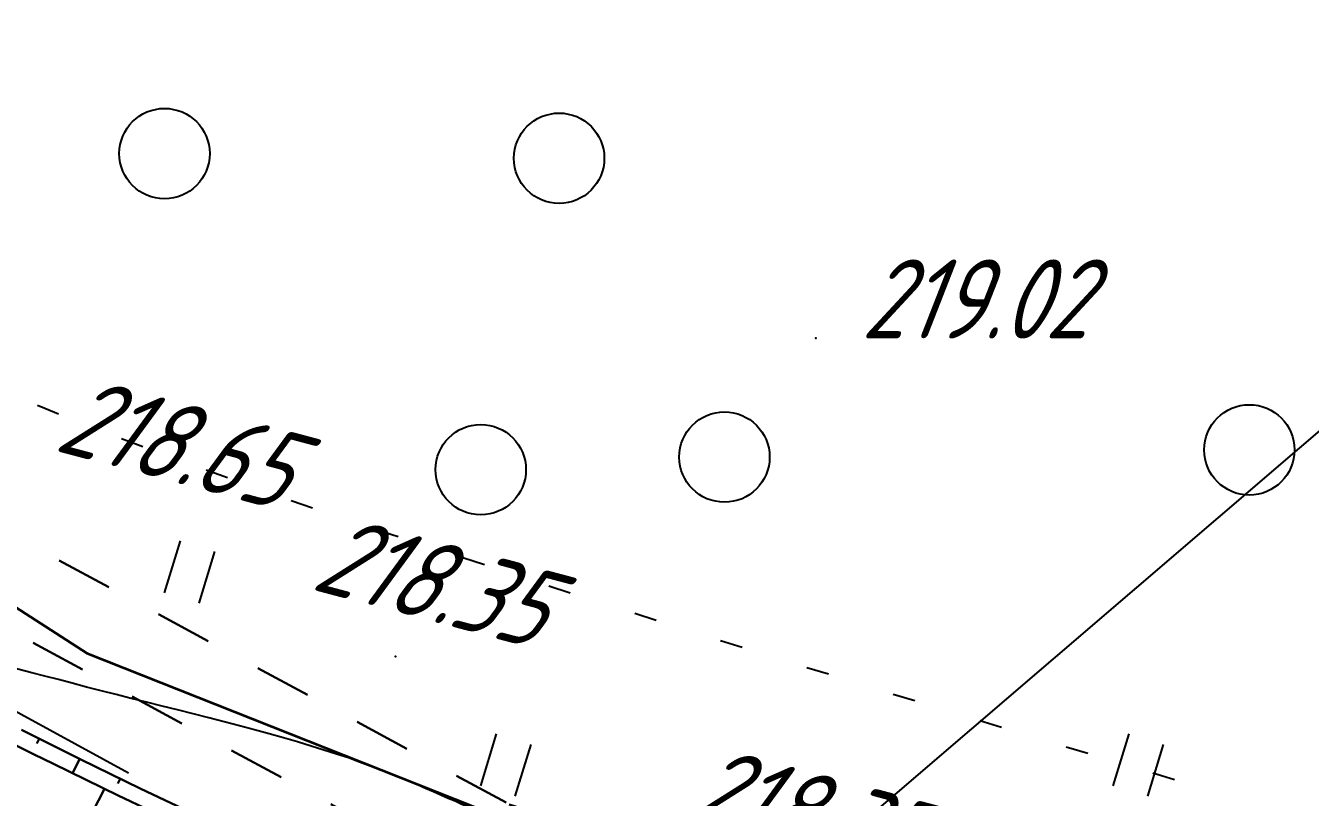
# Model space of a CAD drawing. Header units: millimetres. Extents: x -698 to 8131, y -704 to 4503.
# Drawn here: x 1519.8 to 1576.7, y 3544.3 to 3578.5 of the extents above; entities that cross this region are included whole.
import ezdxf

# ---------------------------------------------------------------- set-up
doc = ezdxf.new("R2010")
doc.units = ezdxf.units.MM
for name, pattern in [('CONTI', [0]), ('STRIHSMALL', [1, 0.5, -0.5]), ('STROT', [1.7, 0.5, -1.2])]:
    doc.linetypes.add(name, pattern=pattern)
doc.layers.add('10', color=1, linetype='Continuous', lineweight=35)
doc.layers.add('КОПИЯ_ОСЬ_13_ОТКОСЫ', color=7, linetype='Continuous', lineweight=30)
for name, color, linetype in [('GOR_BDEFAULT', 212, 'CONTI'), ('PI_OTDEFAULT', 172, 'CONTI'), ('PI_TTDEFAULT', 5, 'CONTI'), ('PLN_O', 7, 'CONTI'), ('SIT_LDEFAULT', 7, 'CONTI'), ('ZAPSKDEFAULT', 7, 'CONTI'), ('Изменение выноски', 3, 'Continuous'), ('разметка', 7, 'Continuous')]:
    doc.layers.add(name, color=color, linetype=linetype)
doc.styles.add('eskd', font='isocpeui.ttf', dxfattribs={"width": 1.2})

# ---------------------------------------------------------------- blocks, each defined once
blk = doc.blocks.new('BL_2004')
at = {"color": 0}
blk.add_circle((0, 0), 2, dxfattribs=at)
blk = doc.blocks.new('BL_2011')
at = {"color": 0}
for p, q in [((0, 0), (0, 2.4)), ((1.6, 0), (1.6, 2.4))]:
    blk.add_line(p, q, dxfattribs=at)

msp = doc.modelspace()

# ---------------------------------------------------------------- linework, layer by layer
at = {"linetype": 'Continuous'}
msp.add_lwpolyline([(1536.468, 3525.746), (1594.178, 3575.213), (1594.24, 3575.194)], dxfattribs=at)
at = {"layer": '10'}
msp.add_lwpolyline([(1046.543, 3727.064), (1198.733, 3733.064), (1220.213, 3730.384), (1260.153, 3712.304), (1366.673, 3650.014), (1391.903, 3633.604), (1426.223, 3611.284), (1477.833, 3579.504), (1522.493, 3550.704), (1558.313, 3536.504), (1597.923, 3523.884), (1628.593, 3510.074), (1698.423, 3498.654), (1715.913, 3495.084), (1834.883, 3470.784), (1953.683, 3446.504), (2141.803, 3408.074), (2216.553, 3392.804)], dxfattribs=at)
at = {"layer": 'GOR_BDEFAULT', "color": 212, "elevation": 218, "flags": 128}
msp.add_lwpolyline([(1543.089, 3543.16), (1542.309, 3542.92), (1542.179, 3542.94), (1542.029, 3542.96), (1541.879, 3542.99), (1541.709, 3543.03), (1541.529, 3543.08), (1541.329, 3543.14), (1541.129, 3543.21), (1540.909, 3543.28), (1540.689, 3543.36), (1540.449, 3543.45), (1540.199, 3543.55), (1539.939, 3543.65), (1539.669, 3543.76), (1539.389, 3543.88), (1539.099, 3544), (1538.799, 3544.14), (1538.489, 3544.27), (1538.169, 3544.41), (1537.839, 3544.56), (1537.489, 3544.71), (1537.129, 3544.87), (1536.749, 3545.03), (1536.349, 3545.19), (1535.929, 3545.36), (1535.499, 3545.53), (1535.039, 3545.7), (1534.569, 3545.88), (1534.069, 3546.06), (1533.539, 3546.23), (1532.989, 3546.41), (1532.419, 3546.59), (1531.819, 3546.77), (1531.199, 3546.95), (1530.569, 3547.13), (1529.909, 3547.3), (1529.249, 3547.48), (1528.569, 3547.66), (1527.889, 3547.84), (1527.199, 3548.01), (1526.509, 3548.19), (1525.829, 3548.36), (1525.139, 3548.53), (1524.459, 3548.7), (1523.789, 3548.87), (1523.129, 3549.04), (1522.479, 3549.2), (1521.849, 3549.37), (1521.239, 3549.53), (1520.639, 3549.68), (1520.059, 3549.83), (1519.499, 3549.98), (1518.969, 3550.12), (1518.459, 3550.26), (1517.969, 3550.39), (1517.509, 3550.52), (1517.079, 3550.64), (1516.679, 3550.75), (1516.299, 3550.86), (1515.959, 3550.95), (1515.659, 3551.04), (1513.749, 3551.66), (1513.689, 3551.69), (1513.619, 3551.72), (1513.549, 3551.75), (1513.479, 3551.78), (1513.409, 3551.82), (1513.329, 3551.85), (1513.239, 3551.89), (1513.159, 3551.93), (1513.069, 3551.97), (1512.979, 3552.01), (1512.879, 3552.06), (1512.779, 3552.1), (1512.679, 3552.15), (1512.579, 3552.2), (1512.469, 3552.25), (1512.359, 3552.3), (1512.239, 3552.35), (1512.129, 3552.4), (1512.009, 3552.46), (1511.889, 3552.51), (1511.759, 3552.57), (1511.629, 3552.63), (1511.499, 3552.69), (1511.369, 3552.75), (1511.239, 3552.82), (1511.099, 3552.88), (1510.959, 3552.94), (1510.819, 3553.01), (1510.669, 3553.08), (1510.519, 3553.15), (1510.379, 3553.22), (1510.219, 3553.29), (1510.069, 3553.36), (1509.909, 3553.43), (1509.749, 3553.51), (1509.589, 3553.58), (1509.419, 3553.66), (1509.249, 3553.73), (1509.079, 3553.81), (1508.899, 3553.89), (1508.719, 3553.97), (1508.539, 3554.05), (1508.349, 3554.13), (1508.159, 3554.21), (1507.959, 3554.29), (1507.759, 3554.37), (1507.549, 3554.46), (1507.339, 3554.54), (1507.129, 3554.62), (1506.909, 3554.71), (1506.689, 3554.79), (1506.479, 3554.88), (1506.259, 3554.96), (1506.039, 3555.05), (1505.819, 3555.13), (1505.599, 3555.22), (1505.389, 3555.3), (1505.179, 3555.39), (1504.969, 3555.47), (1504.759, 3555.56), (1504.559, 3555.64), (1504.359, 3555.73), (1504.169, 3555.82), (1503.969, 3555.9), (1503.789, 3555.99), (1503.599, 3556.07), (1503.419, 3556.16), (1503.239, 3556.24), (1503.059, 3556.33), (1502.879, 3556.42), (1502.699, 3556.5), (1502.529, 3556.59), (1502.349, 3556.68), (1502.179, 3556.76), (1502.009, 3556.85), (1501.829, 3556.94), (1501.659, 3557.02), (1501.489, 3557.11), (1501.309, 3557.2), (1501.139, 3557.29), (1500.969, 3557.38), (1500.789, 3557.46), (1500.619, 3557.55), (1500.449, 3557.64), (1500.279, 3557.73), (1500.109, 3557.81), (1499.939, 3557.9), (1499.769, 3557.99), (1499.609, 3558.08), (1499.439, 3558.16), (1499.269, 3558.25), (1499.109, 3558.33), (1498.949, 3558.42), (1498.779, 3558.5), (1498.619, 3558.59), (1498.459, 3558.67), (1498.299, 3558.75), (1498.139, 3558.83), (1497.979, 3558.91), (1497.819, 3558.99), (1497.659, 3559.07), (1497.499, 3559.15), (1497.349, 3559.23), (1497.189, 3559.3), (1497.029, 3559.38), (1496.869, 3559.45), (1496.709, 3559.52), (1496.549, 3559.59), (1496.389, 3559.66), (1496.229, 3559.73), (1496.069, 3559.8), (1495.899, 3559.87), (1495.739, 3559.93), (1495.579, 3560), (1495.409, 3560.07), (1495.249, 3560.14), (1495.079, 3560.2), (1494.909, 3560.27), (1494.739, 3560.34), (1494.579, 3560.41), (1494.399, 3560.48), (1494.229, 3560.55), (1494.059, 3560.61), (1493.889, 3560.68), (1493.719, 3560.75), (1493.559, 3560.82), (1493.389, 3560.89), (1493.229, 3560.95), (1493.069, 3561.02), (1492.919, 3561.08), (1492.769, 3561.14), (1492.629, 3561.2), (1492.499, 3561.25), (1492.369, 3561.3), (1492.249, 3561.35), (1491.249, 3561.72)], dxfattribs=at)
at = {"layer": 'PI_TTDEFAULT', "color": 5}
for p in [(1554.759, 3564.65, 219.019), (1536.149, 3550.55, 218.348)]:
    msp.add_point(p, dxfattribs=at)
at = {"layer": 'PLN_O'}
msp.add_line((1510.289, 3553.08), (1524.329, 3545.4), dxfattribs=at)
at = {"layer": 'SIT_LDEFAULT', "color": 7}
for p, q in [((1520.309, 3561.68), (1520.629, 3561.55)), ((1520.629, 3561.55), (1521.239, 3561.31)), ((1524.029, 3560.21), (1524.969, 3559.86)), ((1527.779, 3558.82), (1528.719, 3558.48)), ((1531.539, 3557.47), (1532.479, 3557.14)), ((1535.339, 3556.18), (1535.999, 3555.96)), ((1535.999, 3555.96), (1536.279, 3555.87)), ((1539.139, 3554.94), (1540.089, 3554.63)), ((1542.939, 3553.69), (1543.889, 3553.38)), ((1546.749, 3552.47), (1547.699, 3552.16)), ((1550.549, 3551.27), (1551.499, 3550.97)), ((1554.369, 3550.07), (1555.329, 3549.78)), ((1558.189, 3548.89), (1559.149, 3548.6)), ((1562.019, 3547.72), (1562.979, 3547.43)), ((1565.849, 3546.56), (1566.809, 3546.27)), ((1569.679, 3545.4), (1570.639, 3545.11))]:
    msp.add_line(p, q, dxfattribs=at)
at = {"layer": 'Изменение выноски', "color": 6, "linetype": 'STRIHSMALL', "lineweight": 30, "ltscale": 5}
for points in [[(556.332, 3860.56), (604.918, 3817.015), (628.184, 3799.301), (686.099, 3761.104), (720.913, 3742.414), (750.286, 3732.575), (769.134, 3728.282), (789.493, 3727.106), (889.152, 3726.396), (1065.261, 3728.586), (1211.221, 3732.103), (1235.187, 3728.312), (1268.027, 3716.586), (1413.955, 3630.282), (1512.481, 3559.579), (1541.19, 3544.005), (1583.744, 3530.316), (1643.333, 3517.859), (1703.527, 3507.498), (1908.586, 3467.917), (1956.677, 3459.176)], [(555.17, 3856.914), (603.757, 3813.368), (627.023, 3795.654), (684.937, 3757.458), (719.751, 3738.767), (749.124, 3728.928), (767.972, 3724.635), (788.332, 3723.459), (887.99, 3722.749), (1064.099, 3724.939), (1210.06, 3728.456), (1234.026, 3724.666), (1266.865, 3712.939), (1412.793, 3626.635), (1511.319, 3555.932), (1540.029, 3540.359), (1582.582, 3526.669), (1642.171, 3514.212), (1702.365, 3503.851), (1907.424, 3464.27), (1955.515, 3455.529)]]:
    msp.add_lwpolyline(points, dxfattribs=at)
at = {"layer": 'КОПИЯ_ОСЬ_13_ОТКОСЫ'}
for points in [[(1518.381, 3547.102), (1520.134, 3546.227), (1521.012, 3545.794), (1523.871, 3544.405), (1526.742, 3543.042), (1529.247, 3541.88), (1530.461, 3541.328)], [(1518.381, 3547.102), (1520.134, 3546.227), (1521.012, 3545.794), (1523.871, 3544.405), (1526.742, 3543.042), (1529.247, 3541.88), (1530.505, 3541.309)], [(1519.605, 3547.308), (1522.225, 3545.996), (1524.857, 3544.709), (1528.377, 3543.034), (1529.259, 3542.623), (1529.389, 3542.563)], [(1520.385, 3546.914), (1520.274, 3546.694)], [(1522.175, 3546.021), (1521.857, 3545.38)], [(1521.926, 3542.075), (1523.269, 3544.695)], [(1523.97, 3545.139), (1523.865, 3544.925)]]:
    msp.add_lwpolyline(points, dxfattribs=at)
at = {"layer": 'разметка', "linetype": 'STROT', "lineweight": 30, "ltscale": 7}
msp.add_lwpolyline([(466.865, 3921.648), (466.865, 3921.648, 0.010848), (512.36, 3874.567, 0.026039), (590.276, 3805.554, 0.004471), (613.924, 3787.094, 0.012597), (642.432, 3765.701, 0.122053), (777.244, 3714.201, 0.036279), (867.132, 3712.224), (1097.506, 3718.677, -0.037498), (1187.394, 3716.7, -0.079736), (1278.74, 3690.321, -0.037499), (1355.844, 3644.074), (1454.917, 3577.7, 0.037498), (1532.021, 3531.453, 0.023279), (1557.805, 3520.742, 0.037464), (1644.982, 3498.745), (2134.499, 3400.957), (2134.499, 3400.957)], format="xyb", dxfattribs=at)

# ---------------------------------------------------------------- block references
at = {"layer": 'ZAPSKDEFAULT', "color": 7, "rotation": 342.9999999999999}
for name, p in [('BL_2004', (1525.929, 3572.83)), ('BL_2004', (1543.398, 3572.623)), ('BL_2004', (1550.717, 3559.388)), ('BL_2004', (1573.952, 3559.706)), ('BL_2004', (1539.929, 3558.83)), ('BL_2011', (1525.929, 3553.381)), ('BL_2011', (1539.929, 3544.83)), ('BL_2011', (1567.929, 3544.83))]:
    msp.add_blockref(name, p, dxfattribs=at)

# ---------------------------------------------------------------- texts
at = {"layer": 'PI_OTDEFAULT', "color": 172, "style": 'eskd', "oblique": 10, "width": 0.8}
msp.add_text('219.02', height=3.5, dxfattribs=at).set_placement((1556.749, 3564.64))
for s, p in [('218.65', (1520.979, 3559.7)), ('218.35', (1532.349, 3553.55)), ('218.35', (1548.859, 3543.34))]:
    msp.add_text(s, height=3.5, rotation=345.0823, dxfattribs=at).set_placement(p)

doc.saveas('drawing.dxf')
